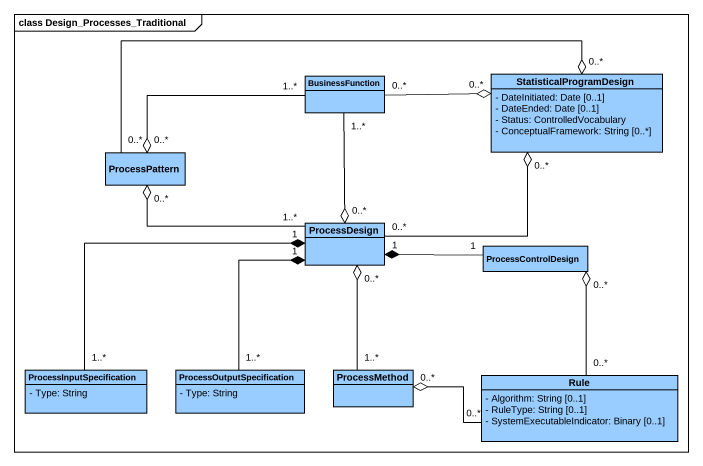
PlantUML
@startuml
mainframe class Design_Processes_Traditional
hide circle
hide empty members
skinparam classAttributeIconSize 0
class BusinessFunction #99CCFF
class StatisticalProgramDesign #99CCFF {
  - DateInitiated: Date [0..1]
  - DateEnded: Date [0..1]
  - Status: ControlledVocabulary
  - ConceptualFramework: String [0..*]
}
class ProcessPattern #99CCFF
class ProcessDesign #99CCFF
class ProcessControlDesign #99CCFF
class ProcessInputSpecification #99CCFF {
  - Type: String
}
class ProcessOutputSpecification #99CCFF {
  - Type: String
}
class ProcessMethod #99CCFF
class Rule #99CCFF {
  - Algorithm: String [0..1]
  - RuleType: String [0..1]
  - SystemExecutableIndicator: Binary [0..1]
}
BusinessFunction "0..*" -right-o "0..*" StatisticalProgramDesign
BusinessFunction "1..*" -left-o "0..*" ProcessPattern
BusinessFunction "1..*" --o "0..*" ProcessDesign
ProcessPattern "0..*" -right-o "0..*" StatisticalProgramDesign
ProcessDesign "0..*" -right-o "0..*" StatisticalProgramDesign
ProcessDesign "1..*" -left-o "0..*" ProcessPattern
ProcessControlDesign "1" -left-* "1" ProcessDesign
ProcessInputSpecification "1..*" -right-* "1" ProcessDesign
ProcessOutputSpecification "1..*" -up-* "1" ProcessDesign
ProcessMethod "1..*" -up-o "0..*" ProcessDesign
Rule "0..*" -up-o "0..*" ProcessControlDesign
Rule "0..*" -left-o "0..*" ProcessMethod
@enduml
